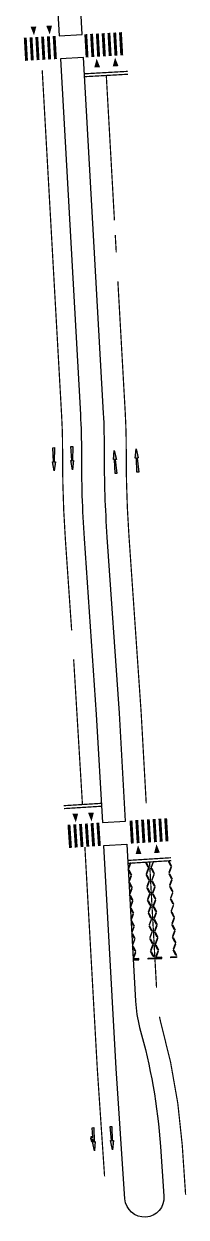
# Model space of a CAD drawing. Extents: x 350769 to 354978, y 6304672 to 6307963.
# Drawn here: x 352291.9 to 352319.9, y 6306549.9 to 6306755.4 of the extents above; entities that cross this region are included whole.
import ezdxf

# ---------------------------------------------------------------- set-up
doc = ezdxf.new("R2010")
doc.units = 0
for name, pattern in [('2_2 mm', [40, 20, -20]), ('3-5', [8, 3, -5]), ('CONTINUA', [0]), ('CONTINUO', [0]), ('CONTINUOS', [0])]:
    doc.linetypes.add(name, pattern=pattern)
doc.layers.get('0').update_dxf_attribs({"linetype": 'CONTINUOUS'})
for name, color, linetype in [('00_Demarc_Proyectado', 150, 'CONTINUOUS'), ('03_Pav proy_Solera Tipo A', 1, 'CONTINUOUS'), ('GYS_DEMARCACION', 2, 'CONTINUOUS'), ('GYS_FLECH', 252, 'CONTINUOUS')]:
    doc.layers.add(name, color=color, linetype=linetype)

# ---------------------------------------------------------------- blocks, each defined once
blk = doc.blocks.new('FDIR')
at = {"layer": 'GYS_FLECH'}
blk.add_hatch(color=0, dxfattribs=at).paths.add_polyline_path([(0, 0), (0.25, -1.57), (0.06, -1.57), (0.15, -4.01), (-0.15, -4.01), (-0.06, -1.57), (-0.25, -1.57)])
at = {"layer": 'GYS_FLECH', "color": 0}
blk.add_lwpolyline([(0, 0), (0.25, -1.57), (0.06, -1.57), (0.15, -4.01), (-0.15, -4.01), (-0.06, -1.57), (-0.25, -1.57)], close=True, dxfattribs=at)
blk = doc.blocks.new('*U1267')
at = {"color": 0, "linetype": 'Continuous'}
blk.add_blockref('FDIR', (0, 4.01), dxfattribs=at)
blk = doc.blocks.new('FDDER')
at = {"layer": 'GYS_DEMARCACION', "linetype": 'Continuous'}
h = blk.add_hatch(color=0, dxfattribs=at)
edge = h.paths.add_edge_path()
edge.add_line((0.07, -1.96), (0.31, -1.92))
edge.add_line((0.31, -1.92), (0.31, -1.57))
edge.add_line((0.31, -1.57), (0.5, -2.14))
edge.add_line((0.5, -2.14), (0.31, -2.56))
edge.add_line((0.31, -2.56), (0.31, -2.27))
edge.add_arc((0.33, -2.76), 0.489, 92.0212, 119.3167)
edge.add_line((0.09, -2.34), (0.15, -4.01))
edge.add_line((0.15, -4.01), (-0.15, -4.01))
edge.add_line((-0.15, -4.01), (-0.06, -1.57))
edge.add_line((-0.06, -1.57), (-0.25, -1.57))
edge.add_line((-0.25, -1.57), (0, 0))
edge.add_line((0, 0), (0.25, -1.57))
edge.add_line((0.25, -1.57), (0.06, -1.57))
edge.add_line((0.06, -1.57), (0.07, -1.96))
at = {"layer": 'GYS_DEMARCACION', "color": 0, "linetype": 'Continuous'}
blk.add_lwpolyline([(0.07, -1.96), (0.31, -1.92), (0.31, -1.57), (0.5, -2.14), (0.31, -2.56), (0.31, -2.27, 0.119665), (0.09, -2.34), (0.15, -4.01), (-0.15, -4.01), (-0.06, -1.57), (-0.25, -1.57), (0, 0), (0.25, -1.57), (0.06, -1.57)], format="xyb", close=True, dxfattribs=at)
blk = doc.blocks.new('*U1259')
at = {"color": 0, "linetype": 'Continuous'}
blk.add_blockref('FDDER', (0, 4.01), dxfattribs=at)

msp = doc.modelspace()

# ---------------------------------------------------------------- hatches: boundary and pattern name
at = {"layer": '00_Demarc_Proyectado'}
h = msp.add_hatch(color=252, dxfattribs=at)
h.dxf.hatch_style = 1
h.paths.add_polyline_path([(352295.829, 6306755.09), (352296.359, 6306753.77), (352296.723, 6306755.129)])
h = msp.add_hatch(color=252, dxfattribs=at)
h.dxf.hatch_style = 1
h.paths.add_polyline_path([(352293.116, 6306754.934), (352293.646, 6306753.614), (352294.01, 6306754.973)])
h = msp.add_hatch(color=252, dxfattribs=at)
h.dxf.hatch_style = 1
h.paths.add_polyline_path([(352305.02, 6306747.969), (352304.49, 6306749.289), (352304.126, 6306747.931)])
h = msp.add_hatch(color=252, dxfattribs=at)
h.dxf.hatch_style = 1
h.paths.add_polyline_path([(352308.205, 6306748.152), (352307.675, 6306749.472), (352307.311, 6306748.113)])
h = msp.add_hatch(color=252, dxfattribs=at)
h.dxf.hatch_style = 1
h.paths.add_polyline_path([(352303.054, 6306619.562), (352303.584, 6306618.242), (352303.948, 6306619.6)])
h = msp.add_hatch(color=252, dxfattribs=at)
h.dxf.hatch_style = 1
h.paths.add_polyline_path([(352300.341, 6306619.405), (352300.871, 6306618.085), (352301.235, 6306619.444)])
h = msp.add_hatch(color=252, dxfattribs=at)
h.dxf.hatch_style = 1
h.paths.add_polyline_path([(352312.164, 6306612.502), (352311.634, 6306613.822), (352311.271, 6306612.463)])
h = msp.add_hatch(color=252, dxfattribs=at)
h.dxf.hatch_style = 1
h.paths.add_polyline_path([(352315.349, 6306612.685), (352314.819, 6306614.005), (352314.456, 6306612.646)])
h = msp.add_hatch(color=252, dxfattribs=at)
h.dxf.hatch_style = 1
h.paths.add_polyline_path([(352317.395, 6306610.404), (352317.297, 6306610.398), (352316.853, 6306611.277), (352316.951, 6306611.283)])
h = msp.add_hatch(color=252, dxfattribs=at)
h.dxf.hatch_style = 1
h.paths.add_polyline_path([(352309.919, 6306609.984), (352310.018, 6306609.99), (352310.361, 6306610.913), (352310.263, 6306610.908)])
h = msp.add_hatch(color=252, dxfattribs=at)
h.dxf.hatch_style = 1
h.paths.add_polyline_path([(352309.93, 6306609.787), (352310.029, 6306609.793), (352310.473, 6306608.913), (352310.374, 6306608.908)])
h = msp.add_hatch(color=252, dxfattribs=at)
h.dxf.hatch_style = 1
h.paths.add_polyline_path([(352313.461, 6306610.183), (352313.363, 6306610.177), (352312.919, 6306611.057), (352313.017, 6306611.062)])
h = msp.add_hatch(color=252, dxfattribs=at)
h.dxf.hatch_style = 1
h.paths.add_polyline_path([(352313.472, 6306609.986), (352313.374, 6306609.98), (352313.031, 6306609.057), (352313.13, 6306609.062)])
h = msp.add_hatch(color=252, dxfattribs=at)
h.dxf.hatch_style = 1
h.paths.add_polyline_path([(352313.875, 6306610.206), (352313.973, 6306610.211), (352314.317, 6306611.134), (352314.219, 6306611.129)])
h = msp.add_hatch(color=252, dxfattribs=at)
h.dxf.hatch_style = 1
h.paths.add_polyline_path([(352313.885, 6306610.009), (352313.984, 6306610.014), (352314.427, 6306609.134), (352314.329, 6306609.129)])
h = msp.add_hatch(color=252, dxfattribs=at)
h.dxf.hatch_style = 1
h.paths.add_polyline_path([(352317.406, 6306610.207), (352317.308, 6306610.201), (352316.965, 6306609.277), (352317.064, 6306609.283)])
h = msp.add_hatch(color=252, dxfattribs=at)
h.dxf.hatch_style = 1
h.paths.add_polyline_path([(352310.042, 6306607.787), (352310.14, 6306607.793), (352310.484, 6306608.716), (352310.385, 6306608.711)])
h = msp.add_hatch(color=252, dxfattribs=at)
h.dxf.hatch_style = 1
h.paths.add_polyline_path([(352310.053, 6306607.59), (352310.151, 6306607.596), (352310.595, 6306606.716), (352310.497, 6306606.711)])
h = msp.add_hatch(color=252, dxfattribs=at)
h.dxf.hatch_style = 1
h.paths.add_polyline_path([(352313.585, 6306607.986), (352313.487, 6306607.98), (352313.042, 6306608.86), (352313.141, 6306608.865)])
h = msp.add_hatch(color=252, dxfattribs=at)
h.dxf.hatch_style = 1
h.paths.add_polyline_path([(352313.596, 6306607.789), (352313.498, 6306607.784), (352313.155, 6306606.86), (352313.253, 6306606.865)])
h = msp.add_hatch(color=252, dxfattribs=at)
h.dxf.hatch_style = 1
h.paths.add_polyline_path([(352313.995, 6306608.009), (352314.094, 6306608.014), (352314.438, 6306608.937), (352314.339, 6306608.932)])
h = msp.add_hatch(color=252, dxfattribs=at)
h.dxf.hatch_style = 1
h.paths.add_polyline_path([(352314.006, 6306607.812), (352314.105, 6306607.817), (352314.548, 6306606.937), (352314.449, 6306606.932)])
h = msp.add_hatch(color=252, dxfattribs=at)
h.dxf.hatch_style = 1
h.paths.add_polyline_path([(352317.519, 6306608.207), (352317.421, 6306608.201), (352316.976, 6306609.081), (352317.075, 6306609.086)])
h = msp.add_hatch(color=252, dxfattribs=at)
h.dxf.hatch_style = 1
h.paths.add_polyline_path([(352317.53, 6306608.01), (352317.432, 6306608.004), (352317.089, 6306607.081), (352317.188, 6306607.086)])
h = msp.add_hatch(color=252, dxfattribs=at)
h.dxf.hatch_style = 1
h.paths.add_polyline_path([(352310.165, 6306605.59), (352310.263, 6306605.596), (352310.606, 6306606.519), (352310.508, 6306606.514)])
h = msp.add_hatch(color=252, dxfattribs=at)
h.dxf.hatch_style = 1
h.paths.add_polyline_path([(352310.176, 6306605.394), (352310.274, 6306605.399), (352310.718, 6306604.519), (352310.62, 6306604.514)])
h = msp.add_hatch(color=252, dxfattribs=at)
h.dxf.hatch_style = 1
h.paths.add_polyline_path([(352313.709, 6306605.789), (352313.61, 6306605.783), (352313.166, 6306606.663), (352313.264, 6306606.669)])
h = msp.add_hatch(color=252, dxfattribs=at)
h.dxf.hatch_style = 1
h.paths.add_polyline_path([(352313.72, 6306605.592), (352313.621, 6306605.587), (352313.279, 6306604.663), (352313.377, 6306604.668)])
h = msp.add_hatch(color=252, dxfattribs=at)
h.dxf.hatch_style = 1
h.paths.add_polyline_path([(352314.116, 6306605.812), (352314.214, 6306605.817), (352314.559, 6306606.74), (352314.46, 6306606.735)])
h = msp.add_hatch(color=252, dxfattribs=at)
h.dxf.hatch_style = 1
h.paths.add_polyline_path([(352314.127, 6306605.615), (352314.225, 6306605.62), (352314.668, 6306604.74), (352314.57, 6306604.735)])
h = msp.add_hatch(color=252, dxfattribs=at)
h.dxf.hatch_style = 1
h.paths.add_polyline_path([(352317.643, 6306606.01), (352317.545, 6306606.004), (352317.1, 6306606.884), (352317.199, 6306606.889)])
h = msp.add_hatch(color=252, dxfattribs=at)
h.dxf.hatch_style = 1
h.paths.add_polyline_path([(352317.654, 6306605.813), (352317.556, 6306605.808), (352317.213, 6306604.884), (352317.311, 6306604.889)])
h = msp.add_hatch(color=252, dxfattribs=at)
h.dxf.hatch_style = 1
h.paths.add_polyline_path([(352310.288, 6306603.393), (352310.386, 6306603.399), (352310.729, 6306604.323), (352310.631, 6306604.317)])
h = msp.add_hatch(color=252, dxfattribs=at)
h.dxf.hatch_style = 1
h.paths.add_polyline_path([(352310.299, 6306603.197), (352310.397, 6306603.202), (352310.841, 6306602.322), (352310.742, 6306602.317)])
h = msp.add_hatch(color=252, dxfattribs=at)
h.dxf.hatch_style = 1
h.paths.add_polyline_path([(352313.833, 6306603.592), (352313.734, 6306603.587), (352313.29, 6306604.466), (352313.388, 6306604.472)])
h = msp.add_hatch(color=252, dxfattribs=at)
h.dxf.hatch_style = 1
h.paths.add_polyline_path([(352313.844, 6306603.395), (352313.745, 6306603.39), (352313.403, 6306602.466), (352313.501, 6306602.472)])
h = msp.add_hatch(color=252, dxfattribs=at)
h.dxf.hatch_style = 1
h.paths.add_polyline_path([(352314.237, 6306603.615), (352314.335, 6306603.62), (352314.679, 6306604.543), (352314.581, 6306604.538)])
h = msp.add_hatch(color=252, dxfattribs=at)
h.dxf.hatch_style = 1
h.paths.add_polyline_path([(352314.248, 6306603.418), (352314.346, 6306603.423), (352314.789, 6306602.543), (352314.691, 6306602.538)])
h = msp.add_hatch(color=252, dxfattribs=at)
h.dxf.hatch_style = 1
h.paths.add_polyline_path([(352317.767, 6306603.813), (352317.668, 6306603.807), (352317.224, 6306604.687), (352317.322, 6306604.692)])
h = msp.add_hatch(color=252, dxfattribs=at)
h.dxf.hatch_style = 1
h.paths.add_polyline_path([(352317.778, 6306603.616), (352317.679, 6306603.611), (352317.337, 6306602.687), (352317.435, 6306602.692)])
h = msp.add_hatch(color=252, dxfattribs=at)
h.dxf.hatch_style = 1
h.paths.add_polyline_path([(352310.41, 6306601.197), (352310.509, 6306601.202), (352310.852, 6306602.126), (352310.753, 6306602.12)])
h = msp.add_hatch(color=252, dxfattribs=at)
h.dxf.hatch_style = 1
h.paths.add_polyline_path([(352310.421, 6306601), (352310.52, 6306601.005), (352310.964, 6306600.126), (352310.865, 6306600.12)])
h = msp.add_hatch(color=252, dxfattribs=at)
h.dxf.hatch_style = 1
h.paths.add_polyline_path([(352313.956, 6306601.395), (352313.858, 6306601.39), (352313.414, 6306602.269), (352313.512, 6306602.275)])
h = msp.add_hatch(color=252, dxfattribs=at)
h.dxf.hatch_style = 1
h.paths.add_polyline_path([(352313.967, 6306601.199), (352313.869, 6306601.193), (352313.526, 6306600.269), (352313.625, 6306600.275)])
h = msp.add_hatch(color=252, dxfattribs=at)
h.dxf.hatch_style = 1
h.paths.add_polyline_path([(352314.358, 6306601.418), (352314.456, 6306601.423), (352314.8, 6306602.346), (352314.702, 6306602.341)])
h = msp.add_hatch(color=252, dxfattribs=at)
h.dxf.hatch_style = 1
h.paths.add_polyline_path([(352314.368, 6306601.221), (352314.467, 6306601.226), (352314.91, 6306600.346), (352314.811, 6306600.341)])
h = msp.add_hatch(color=252, dxfattribs=at)
h.dxf.hatch_style = 1
h.paths.add_polyline_path([(352317.89, 6306601.616), (352317.792, 6306601.611), (352317.348, 6306602.49), (352317.446, 6306602.496)])
h = msp.add_hatch(color=252, dxfattribs=at)
h.dxf.hatch_style = 1
h.paths.add_polyline_path([(352317.902, 6306601.419), (352317.803, 6306601.414), (352317.46, 6306600.49), (352317.559, 6306600.496)])
h = msp.add_hatch(color=252, dxfattribs=at)
h.dxf.hatch_style = 1
h.paths.add_polyline_path([(352310.533, 6306599), (352310.631, 6306599.005), (352310.975, 6306599.929), (352310.876, 6306599.923)])
h = msp.add_hatch(color=252, dxfattribs=at)
h.dxf.hatch_style = 1
h.paths.add_polyline_path([(352314.08, 6306599.198), (352313.982, 6306599.193), (352313.537, 6306600.072), (352313.636, 6306600.078)])
h = msp.add_hatch(color=252, dxfattribs=at)
h.dxf.hatch_style = 1
h.paths.add_polyline_path([(352314.091, 6306599.002), (352313.993, 6306598.996), (352313.65, 6306598.072), (352313.748, 6306598.078)])
h = msp.add_hatch(color=252, dxfattribs=at)
h.dxf.hatch_style = 1
h.paths.add_polyline_path([(352314.478, 6306599.221), (352314.577, 6306599.226), (352314.921, 6306600.149), (352314.822, 6306600.144)])
h = msp.add_hatch(color=252, dxfattribs=at)
h.dxf.hatch_style = 1
h.paths.add_polyline_path([(352314.489, 6306599.024), (352314.587, 6306599.029), (352315.031, 6306598.149), (352314.932, 6306598.144)])
h = msp.add_hatch(color=252, dxfattribs=at)
h.dxf.hatch_style = 1
h.paths.add_polyline_path([(352318.014, 6306599.419), (352317.916, 6306599.414), (352317.472, 6306600.293), (352317.57, 6306600.299)])
h = msp.add_hatch(color=252, dxfattribs=at)
h.dxf.hatch_style = 1
h.paths.add_polyline_path([(352318.025, 6306599.223), (352317.927, 6306599.217), (352317.584, 6306598.293), (352317.683, 6306598.299)])
h = msp.add_hatch(color=252, dxfattribs=at)
h.dxf.hatch_style = 1
h.paths.add_polyline_path([(352310.544, 6306598.803), (352310.642, 6306598.808), (352311.086, 6306597.929), (352310.988, 6306597.923)])
h = msp.add_hatch(color=252, dxfattribs=at)
h.dxf.hatch_style = 1
h.paths.add_polyline_path([(352310.656, 6306596.803), (352310.754, 6306596.808), (352311.097, 6306597.732), (352310.999, 6306597.726)])
h = msp.add_hatch(color=252, dxfattribs=at)
h.dxf.hatch_style = 1
h.paths.add_polyline_path([(352314.204, 6306597.002), (352314.105, 6306596.996), (352313.661, 6306597.876), (352313.76, 6306597.881)])
h = msp.add_hatch(color=252, dxfattribs=at)
h.dxf.hatch_style = 1
h.paths.add_polyline_path([(352314.599, 6306597.024), (352314.697, 6306597.029), (352315.041, 6306597.952), (352314.943, 6306597.947)])
h = msp.add_hatch(color=252, dxfattribs=at)
h.dxf.hatch_style = 1
h.paths.add_polyline_path([(352318.138, 6306597.222), (352318.04, 6306597.217), (352317.595, 6306598.096), (352317.694, 6306598.102)])
h = msp.add_hatch(color=252, dxfattribs=at)
h.dxf.hatch_style = 1
h.paths.add_polyline_path([(352318.149, 6306597.026), (352318.051, 6306597.02), (352317.708, 6306596.096), (352317.806, 6306596.102)])
h = msp.add_hatch(color=252, dxfattribs=at)
h.dxf.hatch_style = 1
h.paths.add_polyline_path([(352310.667, 6306596.606), (352310.765, 6306596.611), (352311.209, 6306595.732), (352311.111, 6306595.726)])
h = msp.add_hatch(color=252, dxfattribs=at)
h.dxf.hatch_style = 1
h.paths.add_polyline_path([(352310.779, 6306594.606), (352310.877, 6306594.611), (352311.22, 6306595.535), (352311.122, 6306595.529)])
h = msp.add_hatch(color=252, dxfattribs=at)
h.dxf.hatch_style = 1
h.paths.add_polyline_path([(352314.215, 6306596.805), (352314.117, 6306596.799), (352313.774, 6306595.876), (352313.872, 6306595.881)])
h = msp.add_hatch(color=252, dxfattribs=at)
h.dxf.hatch_style = 1
h.paths.add_polyline_path([(352314.328, 6306594.805), (352314.229, 6306594.799), (352313.785, 6306595.679), (352313.883, 6306595.684)])
h = msp.add_hatch(color=252, dxfattribs=at)
h.dxf.hatch_style = 1
h.paths.add_polyline_path([(352314.61, 6306596.827), (352314.708, 6306596.832), (352315.151, 6306595.952), (352315.053, 6306595.947)])
h = msp.add_hatch(color=252, dxfattribs=at)
h.dxf.hatch_style = 1
h.paths.add_polyline_path([(352314.72, 6306594.827), (352314.818, 6306594.832), (352315.162, 6306595.755), (352315.064, 6306595.75)])
h = msp.add_hatch(color=252, dxfattribs=at)
h.dxf.hatch_style = 1
h.paths.add_polyline_path([(352318.262, 6306595.026), (352318.163, 6306595.02), (352317.719, 6306595.9), (352317.817, 6306595.905)])
h = msp.add_hatch(color=252, dxfattribs=at)
h.dxf.hatch_style = 1
h.paths.add_polyline_path([(352311.773, 6306594.464), (352310.79, 6306594.409), (352310.801, 6306594.212), (352311.784, 6306594.267)])
h = msp.add_hatch(color=252, dxfattribs=at)
h.dxf.hatch_style = 1
h.paths.add_polyline_path([(352313.355, 6306594.553), (352314.339, 6306594.608), (352314.35, 6306594.411), (352313.366, 6306594.356)])
h = msp.add_hatch(color=252, dxfattribs=at)
h.dxf.hatch_style = 1
h.paths.add_polyline_path([(352315.714, 6306594.684), (352314.73, 6306594.63), (352314.741, 6306594.433), (352315.725, 6306594.487)])
h = msp.add_hatch(color=252, dxfattribs=at)
h.dxf.hatch_style = 1
h.paths.add_polyline_path([(352317.289, 6306594.773), (352318.273, 6306594.829), (352318.284, 6306594.632), (352317.3, 6306594.577)])

# ---------------------------------------------------------------- linework, layer by layer
at = {"layer": '00_Demarc_Proyectado', "color": 252, "const_width": 0.1}
for points in [[(352295.829, 6306755.09), (352296.359, 6306753.77), (352296.723, 6306755.129)], [(352293.116, 6306754.934), (352293.646, 6306753.614), (352294.01, 6306754.973)], [(352305.02, 6306747.969), (352304.49, 6306749.289), (352304.126, 6306747.931)], [(352308.205, 6306748.152), (352307.675, 6306749.472), (352307.311, 6306748.113)], [(352303.054, 6306619.562), (352303.584, 6306618.242), (352303.948, 6306619.6)], [(352300.341, 6306619.405), (352300.871, 6306618.085), (352301.235, 6306619.444)], [(352312.164, 6306612.502), (352311.634, 6306613.822), (352311.271, 6306612.463)], [(352315.349, 6306612.685), (352314.819, 6306614.005), (352314.456, 6306612.646)]]:
    msp.add_lwpolyline(points, dxfattribs=at)
at = {"layer": '00_Demarc_Proyectado', "color": 252, "linetype": 'CONTINUOS', "ltscale": 0.25, "const_width": 0.5, "flags": 128}
for points in [[(352292.142, 6306753.068), (352292.367, 6306749.074)], [(352293.14, 6306753.124), (352293.365, 6306749.131)], [(352294.138, 6306753.18), (352294.363, 6306749.187)], [(352295.137, 6306753.237), (352295.362, 6306749.243)], [(352296.135, 6306753.293), (352296.36, 6306749.299)], [(352297.134, 6306753.349), (352297.359, 6306749.356)], [(352302.599, 6306753.657), (352302.824, 6306749.663)], [(352303.597, 6306753.713), (352303.822, 6306749.72)], [(352304.596, 6306753.77), (352304.821, 6306749.776)], [(352305.594, 6306753.826), (352305.819, 6306749.832)], [(352306.593, 6306753.882), (352306.818, 6306749.889)], [(352307.591, 6306753.938), (352307.816, 6306749.945)], [(352308.589, 6306753.995), (352308.814, 6306750.001)], [(352299.694, 6306617.522), (352299.96, 6306613.531)], [(352300.692, 6306617.589), (352300.957, 6306613.598)], [(352301.69, 6306617.655), (352301.955, 6306613.664)], [(352302.687, 6306617.722), (352302.953, 6306613.73)], [(352303.685, 6306617.788), (352303.951, 6306613.797)], [(352304.683, 6306617.854), (352304.949, 6306613.863)], [(352310.645, 6306614.281), (352310.409, 6306618.237)], [(352311.643, 6306614.34), (352311.405, 6306618.331)], [(352312.641, 6306614.4), (352312.403, 6306618.39)], [(352313.639, 6306614.459), (352313.402, 6306618.45)], [(352314.638, 6306614.518), (352314.4, 6306618.509)], [(352315.636, 6306614.578), (352315.398, 6306618.569)], [(352316.634, 6306614.637), (352316.396, 6306618.628)]]:
    msp.add_lwpolyline(points, dxfattribs=at)
at = {"layer": '00_Demarc_Proyectado', "color": 252, "linetype": '3-5', "const_width": 0.21, "flags": 128}
for points in [[(352295.078, 6306747.424), (352298.427, 6306688, -0.0151716), (352298.592, 6306681.616, 0.0183997), (352299.08, 6306666.56), (352300.161, 6306650.965)], [(352308.144, 6306711.079), (352309.409, 6306688.619, -0.0151716), (352309.59, 6306681.628, 0.0183997), (352310.055, 6306667.307), (352312.156, 6306636.982), (352313.043, 6306621.178)], [(352315.324, 6306584.465, 0.010853), (352315.528, 6306583.568, -0.0509313), (352319.259, 6306562.393), (352319.844, 6306553.797)]]:
    msp.add_lwpolyline(points, format="xyb", dxfattribs=at)
at = {"layer": '00_Demarc_Proyectado', "color": 252, "linetype": '2_2 mm', "ltscale": 0.03, "const_width": 0.21, "flags": 128}
for points in [[(352302.373, 6306746.834), (352309.861, 6306747.256)], [(352302.401, 6306746.334), (352309.89, 6306746.756)], [(352298.789, 6306620.792), (352305.259, 6306621.195)], [(352298.82, 6306620.293), (352305.29, 6306620.696)], [(352309.85, 6306611.363), (352317.323, 6306611.83)], [(352309.881, 6306610.864), (352317.354, 6306611.331)]]:
    msp.add_lwpolyline(points, dxfattribs=at)
at = {"layer": '00_Demarc_Proyectado', "color": 252, "linetype": 'CONTINUA', "const_width": 0.21, "flags": 128}
msp.add_lwpolyline([(352306.146, 6306746.534), (352307.551, 6306721.591)], dxfattribs=at)
at = {"layer": '00_Demarc_Proyectado', "color": 252, "linetype": '3-5', "const_width": 0.21, "flags": 128}
for points in [[(352307.694, 6306719.066), (352307.862, 6306716.071)], [(352305.847, 6306556.953), (352304.599, 6306575.308), (352302.446, 6306613.685)]]:
    msp.add_lwpolyline(points, dxfattribs=at)
at = {"layer": '00_Demarc_Proyectado', "color": 252, "linetype": 'Continuous', "const_width": 0.21, "flags": 128}
msp.add_lwpolyline([(352302.024, 6306620.994), (352300.507, 6306645.977)], dxfattribs=at)
at = {"layer": '00_Demarc_Proyectado', "color": 252}
for points in [[(352317.395, 6306610.404), (352317.297, 6306610.398), (352316.853, 6306611.277), (352316.951, 6306611.283)], [(352309.919, 6306609.984), (352310.018, 6306609.99), (352310.361, 6306610.913), (352310.263, 6306610.908)], [(352309.93, 6306609.787), (352310.029, 6306609.793), (352310.473, 6306608.913), (352310.374, 6306608.908)], [(352313.461, 6306610.183), (352313.363, 6306610.177), (352312.919, 6306611.057), (352313.017, 6306611.062)], [(352313.472, 6306609.986), (352313.374, 6306609.98), (352313.031, 6306609.057), (352313.13, 6306609.062)], [(352313.875, 6306610.206), (352313.973, 6306610.211), (352314.317, 6306611.134), (352314.219, 6306611.129)], [(352313.885, 6306610.009), (352313.984, 6306610.014), (352314.427, 6306609.134), (352314.329, 6306609.129)], [(352317.406, 6306610.207), (352317.308, 6306610.201), (352316.965, 6306609.277), (352317.064, 6306609.283)], [(352310.042, 6306607.787), (352310.14, 6306607.793), (352310.484, 6306608.716), (352310.385, 6306608.711)], [(352310.053, 6306607.59), (352310.151, 6306607.596), (352310.595, 6306606.716), (352310.497, 6306606.711)], [(352313.585, 6306607.986), (352313.487, 6306607.98), (352313.042, 6306608.86), (352313.141, 6306608.865)], [(352313.596, 6306607.789), (352313.498, 6306607.784), (352313.155, 6306606.86), (352313.253, 6306606.865)], [(352313.995, 6306608.009), (352314.094, 6306608.014), (352314.438, 6306608.937), (352314.339, 6306608.932)], [(352314.006, 6306607.812), (352314.105, 6306607.817), (352314.548, 6306606.937), (352314.449, 6306606.932)], [(352317.519, 6306608.207), (352317.421, 6306608.201), (352316.976, 6306609.081), (352317.075, 6306609.086)], [(352317.53, 6306608.01), (352317.432, 6306608.004), (352317.089, 6306607.081), (352317.188, 6306607.086)], [(352310.165, 6306605.59), (352310.263, 6306605.596), (352310.606, 6306606.519), (352310.508, 6306606.514)], [(352310.176, 6306605.394), (352310.274, 6306605.399), (352310.718, 6306604.519), (352310.62, 6306604.514)], [(352313.709, 6306605.789), (352313.61, 6306605.783), (352313.166, 6306606.663), (352313.264, 6306606.669)], [(352313.72, 6306605.592), (352313.621, 6306605.587), (352313.279, 6306604.663), (352313.377, 6306604.668)], [(352314.116, 6306605.812), (352314.214, 6306605.817), (352314.559, 6306606.74), (352314.46, 6306606.735)], [(352314.127, 6306605.615), (352314.225, 6306605.62), (352314.668, 6306604.74), (352314.57, 6306604.735)], [(352317.643, 6306606.01), (352317.545, 6306606.004), (352317.1, 6306606.884), (352317.199, 6306606.889)], [(352317.654, 6306605.813), (352317.556, 6306605.808), (352317.213, 6306604.884), (352317.311, 6306604.889)], [(352310.288, 6306603.393), (352310.386, 6306603.399), (352310.729, 6306604.323), (352310.631, 6306604.317)], [(352310.299, 6306603.197), (352310.397, 6306603.202), (352310.841, 6306602.322), (352310.742, 6306602.317)], [(352313.833, 6306603.592), (352313.734, 6306603.587), (352313.29, 6306604.466), (352313.388, 6306604.472)], [(352313.844, 6306603.395), (352313.745, 6306603.39), (352313.403, 6306602.466), (352313.501, 6306602.472)], [(352314.237, 6306603.615), (352314.335, 6306603.62), (352314.679, 6306604.543), (352314.581, 6306604.538)], [(352314.248, 6306603.418), (352314.346, 6306603.423), (352314.789, 6306602.543), (352314.691, 6306602.538)], [(352317.767, 6306603.813), (352317.668, 6306603.807), (352317.224, 6306604.687), (352317.322, 6306604.692)], [(352317.778, 6306603.616), (352317.679, 6306603.611), (352317.337, 6306602.687), (352317.435, 6306602.692)], [(352310.41, 6306601.197), (352310.509, 6306601.202), (352310.852, 6306602.126), (352310.753, 6306602.12)], [(352310.421, 6306601), (352310.52, 6306601.005), (352310.964, 6306600.126), (352310.865, 6306600.12)], [(352313.956, 6306601.395), (352313.858, 6306601.39), (352313.414, 6306602.269), (352313.512, 6306602.275)], [(352313.967, 6306601.199), (352313.869, 6306601.193), (352313.526, 6306600.269), (352313.625, 6306600.275)], [(352314.358, 6306601.418), (352314.456, 6306601.423), (352314.8, 6306602.346), (352314.702, 6306602.341)], [(352314.368, 6306601.221), (352314.467, 6306601.226), (352314.91, 6306600.346), (352314.811, 6306600.341)], [(352317.89, 6306601.616), (352317.792, 6306601.611), (352317.348, 6306602.49), (352317.446, 6306602.496)], [(352317.902, 6306601.419), (352317.803, 6306601.414), (352317.46, 6306600.49), (352317.559, 6306600.496)], [(352310.533, 6306599), (352310.631, 6306599.005), (352310.975, 6306599.929), (352310.876, 6306599.923)], [(352314.08, 6306599.198), (352313.982, 6306599.193), (352313.537, 6306600.072), (352313.636, 6306600.078)], [(352314.091, 6306599.002), (352313.993, 6306598.996), (352313.65, 6306598.072), (352313.748, 6306598.078)], [(352314.478, 6306599.221), (352314.577, 6306599.226), (352314.921, 6306600.149), (352314.822, 6306600.144)], [(352314.489, 6306599.024), (352314.587, 6306599.029), (352315.031, 6306598.149), (352314.932, 6306598.144)], [(352318.014, 6306599.419), (352317.916, 6306599.414), (352317.472, 6306600.293), (352317.57, 6306600.299)], [(352318.025, 6306599.223), (352317.927, 6306599.217), (352317.584, 6306598.293), (352317.683, 6306598.299)], [(352310.544, 6306598.803), (352310.642, 6306598.808), (352311.086, 6306597.929), (352310.988, 6306597.923)], [(352310.656, 6306596.803), (352310.754, 6306596.808), (352311.097, 6306597.732), (352310.999, 6306597.726)], [(352314.204, 6306597.002), (352314.105, 6306596.996), (352313.661, 6306597.876), (352313.76, 6306597.881)], [(352314.599, 6306597.024), (352314.697, 6306597.029), (352315.041, 6306597.952), (352314.943, 6306597.947)], [(352318.138, 6306597.222), (352318.04, 6306597.217), (352317.595, 6306598.096), (352317.694, 6306598.102)], [(352318.149, 6306597.026), (352318.051, 6306597.02), (352317.708, 6306596.096), (352317.806, 6306596.102)], [(352310.667, 6306596.606), (352310.765, 6306596.611), (352311.209, 6306595.732), (352311.111, 6306595.726)], [(352310.779, 6306594.606), (352310.877, 6306594.611), (352311.22, 6306595.535), (352311.122, 6306595.529)], [(352314.215, 6306596.805), (352314.117, 6306596.799), (352313.774, 6306595.876), (352313.872, 6306595.881)], [(352314.328, 6306594.805), (352314.229, 6306594.799), (352313.785, 6306595.679), (352313.883, 6306595.684)], [(352314.61, 6306596.827), (352314.708, 6306596.832), (352315.151, 6306595.952), (352315.053, 6306595.947)], [(352314.72, 6306594.827), (352314.818, 6306594.832), (352315.162, 6306595.755), (352315.064, 6306595.75)], [(352318.262, 6306595.026), (352318.163, 6306595.02), (352317.719, 6306595.9), (352317.817, 6306595.905)], [(352311.773, 6306594.464), (352310.79, 6306594.409), (352310.801, 6306594.212), (352311.784, 6306594.267)], [(352313.355, 6306594.553), (352314.339, 6306594.608), (352314.35, 6306594.411), (352313.366, 6306594.356)], [(352315.714, 6306594.684), (352314.73, 6306594.63), (352314.741, 6306594.433), (352315.725, 6306594.487)], [(352317.289, 6306594.773), (352318.273, 6306594.829), (352318.284, 6306594.632), (352317.3, 6306594.577)]]:
    msp.add_lwpolyline(points, close=True, dxfattribs=at)
at = {"layer": '00_Demarc_Proyectado', "color": 252, "linetype": 'CONTINUO', "const_width": 0.21, "flags": 128}
msp.add_lwpolyline([(352313.618, 6306611.097), (352314.823, 6306589.443)], dxfattribs=at)
at = {"layer": '03_Pav proy_Solera Tipo A', "linetype": 'CONTINUOS', "ltscale": 0.1}
msp.add_lwpolyline([(352299.19, 6306793.679, 1), (352295.212, 6306793.257, -0.0123745), (352296.973, 6306771.57), (352297.997, 6306753.398), (352301.991, 6306753.623), (352300.97, 6306771.738, 0.0124061)], format="xyb", close=True, dxfattribs=at)
for points in [[(352305.665, 6306688.408), (352302.216, 6306749.629), (352298.222, 6306749.404), (352301.671, 6306688.183, -0.0151716), (352301.842, 6306681.602, 0.0183997), (352302.322, 6306666.785), (352304.421, 6306636.504), (352305.464, 6306617.901), (352309.457, 6306618.151), (352308.413, 6306636.748), (352306.314, 6306667.048, -0.0183997), (352305.841, 6306681.645, 0.0151716), (352305.665, 6306688.408)], [(352311.198, 6306587.12, 0.0459502), (352311.904, 6306582.6, -0.0510487), (352315.518, 6306562.13), (352316.102, 6306553.542, -1), (352309.368, 6306553.084), (352307.843, 6306575.509), (352305.694, 6306613.919), (352309.687, 6306614.158), (352311.198, 6306587.116)]]:
    msp.add_lwpolyline(points, format="xyb", dxfattribs=at)

# ---------------------------------------------------------------- block references
at = {"layer": '00_Demarc_Proyectado', "color": 252}
for name, p, rotation in [('*U1267', (352297.041, 6306682.45), 181.4824066289252), ('*U1267', (352300.188, 6306682.664), 181.4824066289252), ('*U1267', (352307.82, 6306677.985), 4.443615497711231), ('*U1267', (352311.595, 6306678.227), 4.443615497711231), ('*U1259', (352303.826, 6306565.355), 183.6782205863488), ('*U1267', (352306.964, 6306565.558), 183.6782205863488)]:
    msp.add_blockref(name, p, dxfattribs=dict(at, rotation=rotation))

doc.saveas('drawing.dxf')
